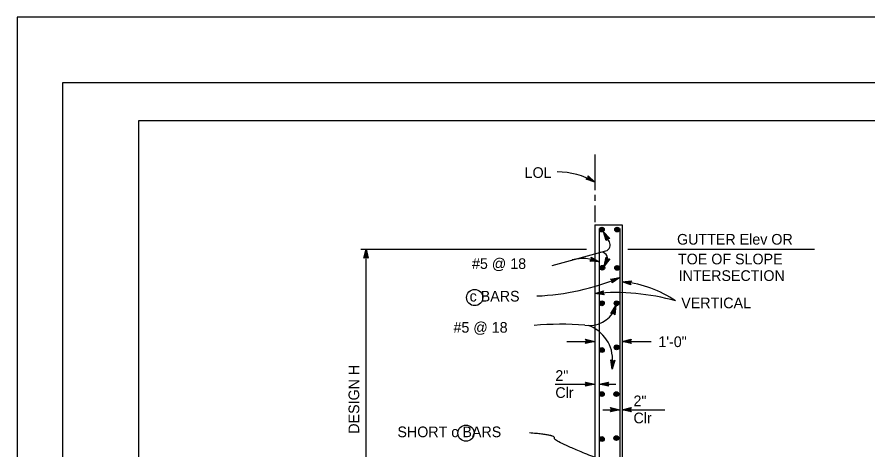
# Model space of a CAD drawing. Extents: x -894 to 866, y -472 to 714.
# Drawn here: x -894 to -336, y 429 to 714 of the extents above; entities that cross this region are included whole.
import ezdxf

# ---------------------------------------------------------------- set-up
doc = ezdxf.new("R2010")
doc.units = 0
for name, color, linetype in [('border_PLOTTING-ELEMENTS', 7, 'Continuous'), ('border_rw_22x34_Cut_Lines', 7, 'Continuous'), ('border_SHEET', 7, 'Continuous'), ('str_Concrete-A', 7, 'Continuous'), ('str_Reinforcement-A', 7, 'Continuous'), ('str_Reinforcement-B', 7, 'Continuous'), ('str_Reinforcement-C', 7, 'Continuous'), ('str_Text-A', 7, 'Continuous')]:
    doc.layers.add(name, color=color, linetype=linetype)

msp = doc.modelspace()

# ---------------------------------------------------------------- linework, layer by layer
at = {"layer": 'border_PLOTTING-ELEMENTS'}
for points in [[(-894.04, -472.42), (865.96, -472.42), (865.96, 713.58), (-894.04, 713.58)], [(-864.04, 670.58), (835.96, 670.58), (835.96, -429.42), (-864.04, -429.42)]]:
    msp.add_lwpolyline(points, close=True, dxfattribs=at)
at = {"layer": 'border_rw_22x34_Cut_Lines'}
msp.add_lwpolyline([(-864.04, 670.58), (835.96, 670.58), (835.96, -429.42), (-864.04, -429.42)], close=True, dxfattribs=at)
at = {"layer": 'border_SHEET'}
for p, q in [((-814.04, 645.58), (810.96, 645.58)), ((-814.04, -404.42), (-814.04, 645.58))]:
    msp.add_line(p, q, dxfattribs=at)
at = {"layer": 'str_Concrete-A'}
for p, q in [((-514.93, 577.3), (-496.93, 577.3)), ((-514.93, 577.3), (-514.93, 362.3)), ((-496.93, 577.3), (-496.93, 362.3))]:
    msp.add_line(p, q, dxfattribs=at)
at = {"layer": 'str_Reinforcement-A'}
for centre, radius in [((-510.22, 574.1), 1.56), ((-510.22, 574.1), 1.37), ((-510.22, 574.1), 1.19), ((-500.2, 574.1), 1.56), ((-500.2, 574.1), 1.37), ((-500.2, 574.1), 1.19), ((-510.22, 574.1), 1), ((-510.22, 574.1), 0.812), ((-510.22, 574.1), 0.625), ((-510.22, 574.1), 0.437), ((-510.22, 574.1), 0.187), ((-500.2, 574.1), 1), ((-500.2, 574.1), 0.812), ((-500.2, 574.1), 0.625), ((-500.2, 574.1), 0.437), ((-500.2, 574.1), 0.187), ((-509.93, 549.03), 1.56), ((-509.93, 549.03), 1.37), ((-509.93, 549.03), 1.19), ((-509.93, 549.03), 1), ((-509.93, 549.03), 0.812), ((-509.93, 549.03), 0.625), ((-509.93, 549.03), 0.437), ((-509.93, 549.03), 0.187), ((-500.2, 548.94), 1.56), ((-500.2, 548.94), 1.37), ((-500.2, 548.94), 1.19), ((-500.2, 548.94), 1), ((-500.2, 548.94), 0.812), ((-500.2, 548.94), 0.625), ((-500.2, 548.94), 0.437), ((-500.2, 548.94), 0.187), ((-510.22, 525.73), 1.56), ((-510.22, 525.73), 1.37), ((-510.22, 525.73), 1.19), ((-510.22, 525.73), 1), ((-510.22, 525.73), 0.812), ((-510.22, 525.73), 0.625), ((-510.22, 525.73), 0.437), ((-510.22, 525.73), 0.187), ((-500.57, 525.73), 1.56), ((-500.57, 525.73), 1.37), ((-500.57, 525.73), 1.19), ((-500.57, 525.73), 1), ((-500.57, 525.73), 0.812), ((-500.57, 525.73), 0.625), ((-500.57, 525.73), 0.437), ((-500.57, 525.73), 0.187), ((-500.57, 496.83), 1.56), ((-500.57, 496.83), 1.37), ((-500.57, 496.83), 1.19), ((-500.57, 496.83), 1), ((-500.57, 496.83), 0.812), ((-500.57, 496.83), 0.625), ((-500.57, 496.83), 0.437), ((-510.22, 495.06), 1.56), ((-510.22, 495.06), 1.37), ((-510.22, 495.06), 1.19), ((-510.22, 495.06), 1), ((-510.22, 495.06), 0.812), ((-510.22, 495.06), 0.625), ((-510.22, 495.06), 0.437), ((-510.22, 495.06), 0.187), ((-500.57, 496.83), 0.187), ((-510.22, 466.15), 1.56), ((-510.22, 466.15), 1.37), ((-510.22, 466.15), 1.19), ((-510.22, 466.15), 1), ((-510.22, 466.15), 0.812), ((-510.22, 466.15), 0.625), ((-510.22, 466.15), 0.437), ((-510.22, 466.15), 0.187), ((-500.72, 466.15), 1.56), ((-500.72, 466.15), 1.37), ((-500.72, 466.15), 1.19), ((-500.72, 466.15), 1), ((-500.72, 466.15), 0.812), ((-500.72, 466.15), 0.625), ((-500.72, 466.15), 0.437), ((-500.72, 466.15), 0.187), ((-510.22, 436.66), 1.56), ((-510.22, 436.66), 1.37), ((-510.22, 436.66), 1.19), ((-510.22, 436.66), 1), ((-510.22, 436.66), 0.812), ((-510.22, 436.66), 0.625), ((-510.22, 436.66), 0.437), ((-510.22, 436.66), 0.187), ((-500.72, 437.25), 1.56), ((-500.72, 437.25), 1.37), ((-500.72, 437.25), 1.19), ((-500.72, 437.25), 1), ((-500.72, 437.25), 0.812), ((-500.72, 437.25), 0.625), ((-500.72, 437.25), 0.437), ((-500.72, 437.25), 0.187)]:
    msp.add_circle(centre, radius, dxfattribs=at)
at = {"layer": 'str_Reinforcement-B'}
msp.add_line((-511.93, 574.88), (-511.93, 347.92), dxfattribs=at)
at = {"layer": 'str_Reinforcement-C'}
msp.add_line((-498.45, 574.88), (-498.45, 362.65), dxfattribs=at)
at = {"layer": 'str_Text-A'}
for p, q in [((-519.26, 607.84), (-519.27, 609.4)), ((-519.27, 609.4), (-519.27, 609.4)), ((-519.27, 609.4), (-514.78, 605.2)), ((-519.26, 608.99), (-515.96, 605.9)), ((-520.62, 607.1), (-519.26, 607.84)), ((-514.78, 605.2), (-520.62, 607.1)), ((-520.62, 607.1), (-520.62, 607.1)), ((-515.98, 605.91), (-520.24, 607.29)), ((-517.16, 606.61), (-519.91, 607.5)), ((-518.35, 607.31), (-519.52, 607.69)), ((-519.27, 608.17), (-518.35, 607.31)), ((-519.24, 608.56), (-517.16, 606.61)), ((-514.78, 605.2), (-514.78, 605.2)), ((-505.27, 566.04), (-509.25, 572.67)), ((-507.31, 566.84), (-509.25, 572.67)), ((-509.25, 572.67), (-509.25, 572.67)), ((-509.25, 572.67), (-505.02, 568.21)), ((-507.11, 567.21), (-508.54, 571.49)), ((-508.53, 571.48), (-505.45, 568.23)), ((-506.93, 567.59), (-507.83, 570.3)), ((-507.83, 570.3), (-505.84, 568.2)), ((-506.57, 568.21), (-507.31, 566.84)), ((-507.31, 566.84), (-507.31, 566.84)), ((-506.72, 567.92), (-507.12, 569.12)), ((-507.12, 569.12), (-506.27, 568.22)), ((-505.02, 568.21), (-506.57, 568.21)), ((-505.02, 568.21), (-505.02, 568.21)), ((-668.48, 561.3), (-520.36, 561.3)), ((-666.33, 555.3), (-664.99, 561.3)), ((-665.97, 555.51), (-664.99, 559.92)), ((-665.61, 555.75), (-664.99, 558.53)), ((-664.99, 362.3), (-664.99, 561.3)), ((-664.99, 561.3), (-664.99, 561.3)), ((-664.99, 561.3), (-663.66, 555.3)), ((-664.99, 559.91), (-664.02, 555.53)), ((-664.99, 558.53), (-664.37, 555.71)), ((-542.73, 550.62), (-507.65, 560.13)), ((-493.27, 561.3), (-370.61, 561.3)), ((-664.99, 556.1), (-666.33, 555.3)), ((-666.33, 555.3), (-666.33, 555.3)), ((-665.27, 555.92), (-664.99, 557.15)), ((-664.99, 557.15), (-664.73, 555.94)), ((-663.66, 555.3), (-664.99, 556.1)), ((-663.66, 555.3), (-663.66, 555.3)), ((-518.05, 553.47), (-516.88, 554.5)), ((-511.93, 552.92), (-518.05, 553.47)), ((-518.05, 553.47), (-518.05, 553.47)), ((-513.26, 553.34), (-517.72, 553.74)), ((-514.56, 553.76), (-517.44, 554.02)), ((-516.88, 554.5), (-517.24, 556.02)), ((-517.24, 556.02), (-517.24, 556.02)), ((-517.24, 556.02), (-511.93, 552.92)), ((-517.14, 555.61), (-513.24, 553.34)), ((-515.88, 554.18), (-517.11, 554.29)), ((-517.03, 555.2), (-514.56, 553.76)), ((-516.97, 554.81), (-515.88, 554.18)), ((-511.93, 552.92), (-511.93, 552.92)), ((-508.63, 550.02), (-507.38, 556.03)), ((-504.95, 554.94), (-508.63, 550.02)), ((-506.94, 553.33), (-508.44, 550.53)), ((-508.06, 551.29), (-507.15, 555.67)), ((-505.36, 554.89), (-508.06, 551.27)), ((-507.49, 552.54), (-506.91, 555.37)), ((-505.78, 554.82), (-507.49, 552.54)), ((-507.38, 556.03), (-507.38, 556.03)), ((-507.38, 556.03), (-506.5, 554.76)), ((-506.93, 553.79), (-506.68, 555.01)), ((-506.17, 554.8), (-506.93, 553.79)), ((-506.5, 554.76), (-504.95, 554.94)), ((-504.95, 554.94), (-504.95, 554.94)), ((-508.63, 550.02), (-508.63, 550.02)), ((-504.51, 541.65), (-498.45, 542.65)), ((-504.18, 541.4), (-499.73, 542.13)), ((-498.45, 542.65), (-503.52, 539.17)), ((-499.73, 542.12), (-503.43, 539.59)), ((-498.45, 542.65), (-498.45, 542.65)), ((-503.27, 540.71), (-504.51, 541.65)), ((-504.51, 541.65), (-504.51, 541.65)), ((-503.83, 541.15), (-501.01, 541.62)), ((-503.53, 540.9), (-502.29, 541.1)), ((-503.52, 539.17), (-503.27, 540.71)), ((-503.52, 539.17), (-503.52, 539.17)), ((-501.01, 541.62), (-503.4, 539.98)), ((-502.29, 541.1), (-503.31, 540.4)), ((-496.96, 539.8), (-490.85, 540.45)), ((-491.15, 537.8), (-496.96, 539.8)), ((-496.96, 539.8), (-496.96, 539.8)), ((-491.33, 538.18), (-495.59, 539.65)), ((-495.58, 539.65), (-491.13, 540.12)), ((-494.22, 539.49), (-491.34, 539.8)), ((-491.52, 538.56), (-494.22, 539.49)), ((-492.85, 539.33), (-491.62, 539.47)), ((-491.66, 538.92), (-492.85, 539.33)), ((-490.85, 540.45), (-491.8, 539.22)), ((-491.8, 539.22), (-491.15, 537.8)), ((-491.15, 537.8), (-491.15, 537.8)), ((-490.85, 540.45), (-490.85, 540.45)), ((-514.91, 532.09), (-509.06, 533.98)), ((-508.81, 531.32), (-514.91, 532.09)), ((-514.91, 532.09), (-514.91, 532.09)), ((-509.06, 531.65), (-513.54, 532.22)), ((-513.53, 532.23), (-509.26, 533.6)), ((-512.16, 532.35), (-509.41, 533.24)), ((-509.33, 531.99), (-512.16, 532.35)), ((-510.79, 532.48), (-509.61, 532.86)), ((-509.54, 532.32), (-510.79, 532.48)), ((-509.06, 533.98), (-509.74, 532.58)), ((-509.74, 532.58), (-508.81, 531.32)), ((-509.06, 533.98), (-509.06, 533.98)), ((-508.81, 531.32), (-508.81, 531.32)), ((-504.31, 519.01), (-500.99, 524.19)), ((-503.9, 519.1), (-501.47, 522.89)), ((-503.48, 519.19), (-501.94, 521.6)), ((-503.1, 519.24), (-502.42, 520.3)), ((-502.42, 520.3), (-502.58, 519.07)), ((-501.94, 521.6), (-502.32, 518.73)), ((-501.47, 522.88), (-502.06, 518.44)), ((-500.99, 524.19), (-501.8, 518.1)), ((-500.99, 524.19), (-500.99, 524.19)), ((-502.77, 519.31), (-504.31, 519.01)), ((-504.31, 519.01), (-504.31, 519.01)), ((-501.8, 518.1), (-502.77, 519.31)), ((-501.8, 518.1), (-501.8, 518.1)), ((-533.11, 500.76), (-514.93, 500.76)), ((-520.13, 500.76), (-520.93, 502.1)), ((-520.93, 502.1), (-520.93, 502.1)), ((-520.93, 502.1), (-514.93, 500.76)), ((-514.93, 500.76), (-520.93, 499.43)), ((-520.93, 499.43), (-520.13, 500.76)), ((-520.93, 499.43), (-520.93, 499.43)), ((-520.71, 501.74), (-516.31, 500.76)), ((-516.32, 500.75), (-520.69, 499.79)), ((-517.69, 500.76), (-520.52, 500.13)), ((-520.48, 501.38), (-517.69, 500.76)), ((-520.3, 501.04), (-519.07, 500.76)), ((-519.07, 500.76), (-520.28, 500.49)), ((-514.93, 500.76), (-514.93, 500.76)), ((-496.93, 500.76), (-490.93, 502.09)), ((-490.93, 499.42), (-496.93, 500.76)), ((-496.93, 500.76), (-496.93, 500.76)), ((-496.93, 500.76), (-477.89, 500.76)), ((-491.15, 499.77), (-495.55, 500.76)), ((-495.54, 500.76), (-491.16, 501.73)), ((-494.17, 500.76), (-491.34, 501.38)), ((-491.38, 500.13), (-494.17, 500.76)), ((-492.78, 500.75), (-491.58, 501.02)), ((-491.56, 500.48), (-492.78, 500.75)), ((-490.93, 502.09), (-491.73, 500.76)), ((-491.73, 500.76), (-490.93, 499.42)), ((-490.93, 502.09), (-490.93, 502.09)), ((-490.93, 499.42), (-490.93, 499.42)), ((-503.41, 482.53), (-504.33, 488.61)), ((-504.33, 488.61), (-504.33, 488.61)), ((-504.33, 488.61), (-503.06, 487.72)), ((-503.32, 483.92), (-503.99, 488.35)), ((-503.22, 485.29), (-503.65, 488.15)), ((-501.66, 488.43), (-503.41, 482.53)), ((-502.03, 488.24), (-503.31, 483.91)), ((-503.12, 486.67), (-503.31, 487.89)), ((-502.41, 488.03), (-503.22, 485.29)), ((-502.77, 487.87), (-503.12, 486.67)), ((-503.06, 487.72), (-501.66, 488.43)), ((-501.66, 488.43), (-501.66, 488.43)), ((-503.41, 482.53), (-503.41, 482.53)), ((-540.88, 472.69), (-514.93, 472.69)), ((-520.13, 472.69), (-520.93, 474.03)), ((-520.93, 474.03), (-520.93, 474.03)), ((-520.93, 474.03), (-514.93, 472.69)), ((-514.93, 472.69), (-520.93, 471.36)), ((-520.93, 471.36), (-520.13, 472.69)), ((-520.93, 471.36), (-520.93, 471.36)), ((-520.71, 473.67), (-516.31, 472.69)), ((-516.32, 472.69), (-520.69, 471.72)), ((-517.69, 472.69), (-520.52, 472.07)), ((-520.48, 473.31), (-517.69, 472.69)), ((-520.3, 472.97), (-519.07, 472.69)), ((-519.07, 472.69), (-520.28, 472.42)), ((-514.93, 472.69), (-514.93, 472.69)), ((-511.93, 472.69), (-505.93, 474.02)), ((-505.93, 471.35), (-511.93, 472.69)), ((-511.93, 472.69), (-511.93, 472.69)), ((-511.93, 472.69), (-501.05, 472.69)), ((-506.15, 471.7), (-510.55, 472.69)), ((-510.54, 472.69), (-506.16, 473.66)), ((-509.17, 472.69), (-506.34, 473.31)), ((-506.38, 472.06), (-509.17, 472.69)), ((-507.78, 472.69), (-506.58, 472.95)), ((-506.56, 472.41), (-507.78, 472.69)), ((-505.93, 474.02), (-506.73, 472.69)), ((-506.73, 472.69), (-505.93, 471.35)), ((-505.93, 474.02), (-505.93, 474.02)), ((-505.93, 471.35), (-505.93, 471.35)), ((-509.48, 455.92), (-498.45, 455.92)), ((-503.65, 455.92), (-504.45, 457.26)), ((-504.45, 457.26), (-504.45, 457.26)), ((-504.45, 457.26), (-498.45, 455.92)), ((-498.45, 455.92), (-504.45, 454.59)), ((-504.45, 454.59), (-503.65, 455.92)), ((-504.45, 454.59), (-504.45, 454.59)), ((-504.23, 456.91), (-499.83, 455.92)), ((-499.84, 455.92), (-504.21, 454.95)), ((-501.21, 455.92), (-504.03, 455.3)), ((-503.99, 456.55), (-501.21, 455.92)), ((-503.82, 456.2), (-502.59, 455.93)), ((-502.59, 455.93), (-503.8, 455.66)), ((-498.45, 455.92), (-498.45, 455.92)), ((-496.93, 455.92), (-490.93, 457.25)), ((-490.93, 454.58), (-496.93, 455.92)), ((-496.93, 455.92), (-496.93, 455.92)), ((-496.93, 455.92), (-468.83, 455.92)), ((-491.15, 454.94), (-495.55, 455.92)), ((-495.54, 455.93), (-491.16, 456.89)), ((-494.17, 455.92), (-491.34, 456.55)), ((-491.38, 455.3), (-494.17, 455.92)), ((-492.78, 455.92), (-491.58, 456.19)), ((-491.56, 455.64), (-492.78, 455.92)), ((-490.93, 457.25), (-491.73, 455.92)), ((-491.73, 455.92), (-490.93, 454.58)), ((-490.93, 457.25), (-490.93, 457.25)), ((-490.93, 454.58), (-490.93, 454.58))]:
    msp.add_line(p, q, dxfattribs=at)
for points in [[(-514.93, 623.33), (-514.93, 599.86)], [(-514.93, 596.86), (-514.93, 592.86)], [(-514.93, 589.86), (-514.93, 579.06)]]:
    msp.add_lwpolyline(points, dxfattribs=at)
for centre in [(-593.7, 529.5), (-599.41, 440.51)]:
    msp.add_circle(centre, 5.32, dxfattribs=at)
for centre, radius, start, end in [((-539.46, 563.24), 48.69, 59.5314, 90.052), ((-508.7, 563.99), 4, 285.1572, 30.9585), ((-510.46, 555.22), 4, 331.7877, 105.1567), ((-522.58, 528.06), 27.05, 66.8037, 105.1015), ((-559.6, 688.86), 158.48, 272.4136, 292.6971), ((-504.22, 464.45), 75.8, 55.9853, 83.5639), ((-501.08, 389.1), 143.65, 74.1376, 95.3638), ((-518.54, 530.36), 19.17, 261.1277, 332.5494), ((-536.48, 320.74), 191.26, 85.5066, 95.4253), ((-526.93, 488.72), 23.74, 356.1078, 70.8622)]:
    msp.add_arc(centre, radius, start, end, dxfattribs=at)
msp.add_open_spline([(-500.35, 418.98), (-542.78, 435.11), (-540.01, 439.37), (-557.76, 440.63)], degree=2, dxfattribs=at)

# ---------------------------------------------------------------- texts
for s, p in [('LOL', (-560.92, 608)), ('GUTTER Elev OR', (-460.88, 564.22)), ('#5 @ 18', (-595.45, 548.26)), ('TOE OF SLOPE', (-460.26, 551.28)), ('INTERSECTION', (-459.84, 540.4)), ('c BARS', (-597.01, 526.89)), ('VERTICAL', (-458.12, 522.47)), ('#5 @ 18', (-607.61, 506.44)), ('1\'-0"', (-473.14, 497.01)), ('2"', (-540.75, 474.84)), ('Clr', (-540.75, 463.63)), ('2"', (-489.46, 458.21)), ('Clr', (-489.46, 447)), ('SHORT c BARS', (-644.4, 437.86))]:
    msp.add_text(s, height=7, dxfattribs=at).set_placement(p)
msp.add_text('DESIGN H', height=7, rotation=90, dxfattribs=at).set_placement((-669.47, 440.13))

doc.saveas('drawing.dxf')
